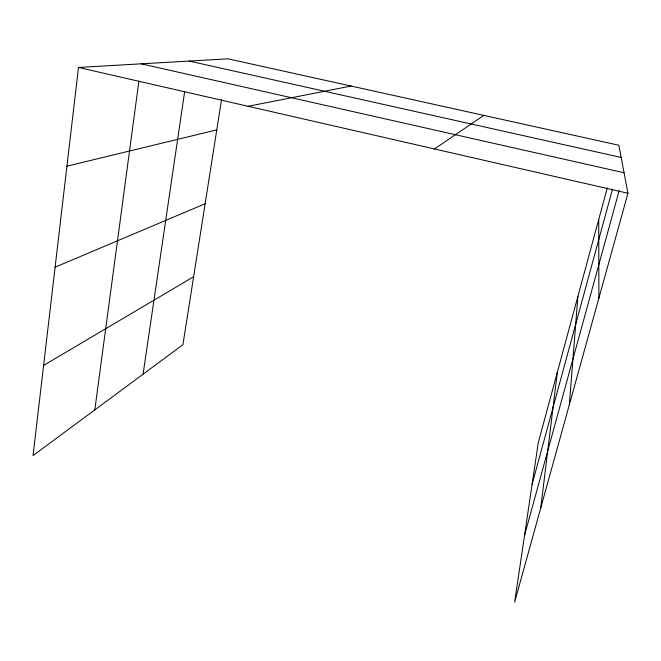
<?xml version="1.0" encoding="UTF-8"?>
<svg xmlns="http://www.w3.org/2000/svg" width="661" height="661" viewBox="0 0 661 661"><rect width="100%" height="100%" fill="white"/><g stroke="black" fill="none" stroke-linecap="round" stroke-linejoin="round"><path stroke-width="0.99" d="M569.319 404.821L577.888 296.417M607.302 187.807L538.277 442.672L514.63 602.179L627.95 193.252L618.828 145.246L227.971 58.821L78.485 67.447L33.05 455.569L182.907 344.728L221.575 99.423M540.731 508.003L557.355 372.234M94.804 409.894L138.901 81.063M143.082 374.184L184.659 91.565M532.097 484.323L612.516 189.12M524.512 535.526L619.175 190.566M434.5 148.956L483.819 115.394M43.601 365.426L193.623 276.728M55.103 267.193L205.133 203.737M66.926 166.175L216.775 129.878M248.082 106.281L351.065 86.037M189.145 61.06L621.15 157.45M141.214 63.828L624.058 172.761M78.485 67.447L627.95 193.252M598.726 219.477L598.891 298.128"/></g></svg>
